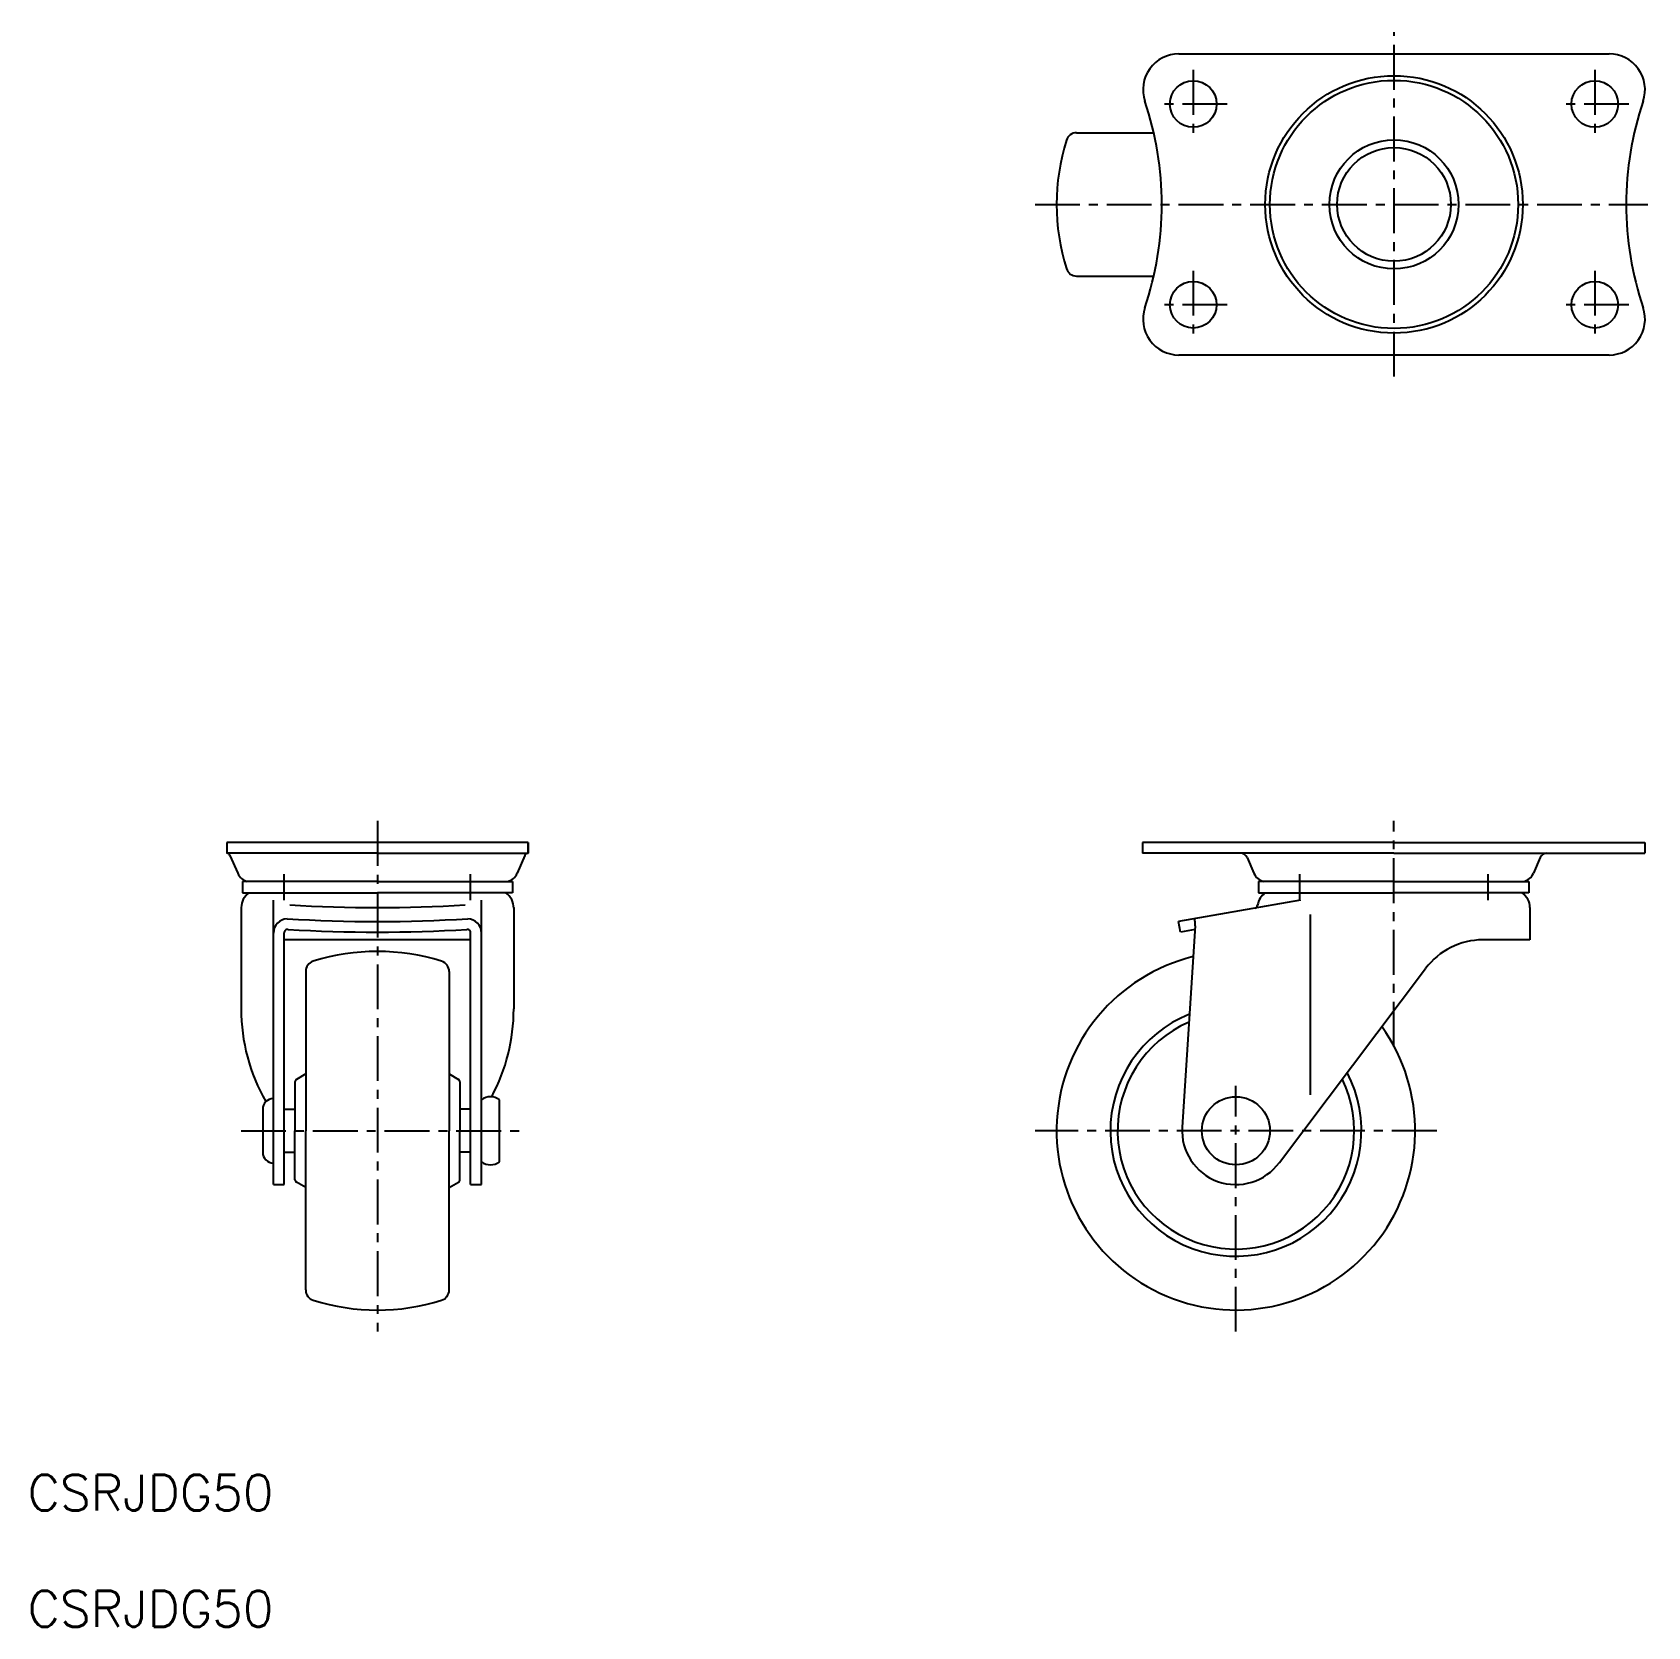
# Model space of a CAD drawing. Extents: x 7 to 232, y 24 to 246.
import ezdxf

# ---------------------------------------------------------------- set-up
doc = ezdxf.new("R2010")
doc.units = 0
doc.header["$LTSCALE"] = 5
doc.linetypes.add('CENTER', pattern=[2, 1.25, -0.25, 0.25, -0.25])
doc.layers.get('0').update_dxf_attribs({"linetype": 'CONTINUOUS'})
doc.layers.add('CENTER', color=1, linetype='CENTER')
doc.styles.get("Standard").update_dxf_attribs({"font": 'txt.shx'})

msp = doc.modelspace()

# ---------------------------------------------------------------- linework, layer by layer
at = {"color": 7, "linetype": 'CONTINUOUS'}
for p, q in [((166.794994, 243.14529), (226.794994, 243.14529)), ((152.543853, 232.14529), (163.298939, 232.14529)), ((152.543853, 212.14529), (163.298939, 212.14529)), ((226.794994, 201.14529), (166.794994, 201.14529)), ((34.047078, 133.16674), (34.047078, 131.66674)), ((76.047078, 133.16674), (34.047078, 133.16674)), ((76.047078, 131.66674), (76.047078, 133.16674)), ((76.047078, 133.16674), (76.047078, 131.66674)), ((161.746794, 133.16674), (161.746794, 131.66674)), ((196.746794, 133.16674), (161.746794, 133.16674)), ((196.746794, 133.16674), (231.746794, 133.16674)), ((231.746794, 133.16674), (231.746794, 131.66674)), ((55.047078, 131.66674), (34.047078, 131.66674)), ((34.48467, 131.351657), (35.569959, 128.866359)), ((55.047078, 131.66674), (76.047078, 131.66674)), ((75.609487, 131.351657), (74.524197, 128.866359)), ((196.746794, 131.66674), (161.746794, 131.66674)), ((176.308721, 131.066931), (177.269675, 128.866359)), ((196.746794, 131.66674), (231.746794, 131.66674)), ((217.184867, 131.066931), (216.223913, 128.866359)), ((36.213488, 127.73674), (36.213488, 126.13674)), ((55.047078, 127.73674), (36.213488, 127.73674)), ((36.213488, 126.13674), (55.047078, 126.13674)), ((55.047078, 127.73674), (73.880669, 127.73674)), ((73.880669, 126.13674), (55.047078, 126.13674)), ((73.880669, 127.73674), (73.880669, 126.13674)), ((196.746794, 127.73674), (177.913204, 127.73674)), ((177.913204, 127.73674), (177.913204, 126.13674)), ((177.913204, 126.13674), (196.746794, 126.13674)), ((196.746794, 127.73674), (215.580385, 127.73674)), ((215.580385, 126.13674), (196.746794, 126.13674)), ((215.580385, 127.73674), (215.580385, 126.13674)), ((36.047078, 124.08674), (36.047078, 109.96027)), ((40.547078, 85.46674), (40.547078, 125.140991)), ((69.547078, 85.46674), (69.547078, 125.140991)), ((74.047078, 124.08674), (74.047078, 109.96027)), ((183.746794, 125.140991), (166.746794, 122.143432)), ((215.746794, 124.08674), (215.746794, 119.58674)), ((167.007267, 120.66622), (166.746794, 122.143432)), ((185.084891, 123.10674), (185.084891, 97.961564)), ((215.746794, 123.792569), (215.746794, 123.292569)), ((42.047078, 85.46674), (42.047078, 120.54886)), ((68.047078, 119.58674), (42.047078, 119.58674)), ((68.047078, 85.46674), (68.047078, 120.54886)), ((169.052109, 121.026781), (167.007267, 120.66622)), ((169.085345, 121.53889), (167.26254, 93.452468)), ((215.746794, 119.58674), (209.181806, 119.58674)), ((45.047078, 115.169681), (45.047078, 92.96674)), ((65.047078, 115.169681), (65.047078, 92.96674)), ((180.814422, 88.558351), (201.195451, 115.604891)), ((43.547078, 99.792425), (43.547078, 92.96674)), ((45.047078, 100.88939), (43.747078, 100.138835)), ((65.047078, 100.88939), (66.347078, 100.138835)), ((66.547078, 99.792425), (66.547078, 92.96674)), ((72.047078, 88.655491), (72.047078, 97.27799)), ((39.047078, 95.96674), (39.047078, 89.96674)), ((42.047078, 95.96674), (43.547078, 95.96674)), ((68.047078, 95.96674), (66.547078, 95.96674)), ((43.547078, 86.141056), (43.547078, 92.96674)), ((45.047078, 70.763799), (45.047078, 92.96674)), ((65.047078, 70.763799), (65.047078, 92.96674)), ((66.547078, 86.141056), (66.547078, 92.96674)), ((42.047078, 89.96674), (43.547078, 89.96674)), ((68.047078, 89.96674), (66.547078, 89.96674)), ((45.047078, 85.044091), (43.747078, 85.794646)), ((65.047078, 85.044091), (66.347078, 85.794646)), ((40.547078, 85.46674), (42.047078, 85.46674)), ((68.047078, 85.46674), (69.547078, 85.46674))]:
    msp.add_line(p, q, dxfattribs=at)
for centre, radius in [((168.794994, 236.14529), 3.25), ((196.794994, 222.14529), 17.9518), ((196.794994, 222.14529), 17.3018), ((224.794994, 236.14529), 3.25), ((196.794994, 222.14529), 9), ((196.794994, 222.14529), 7.926397), ((168.794994, 208.14529), 3.25), ((224.794994, 208.14529), 3.25), ((174.746794, 92.96674), 4.75)]:
    msp.add_circle(centre, radius, dxfattribs=at)
for centre, radius, start, end in [((166.794994, 238.14529), 5, 90, 198.662925), ((226.794994, 238.14529), 5, 341.337075, 90), ((119.424117, 222.14529), 45, 341.337075, 18.662925), ((274.165871, 222.14529), 45, 161.337075, 198.662925), ((152.543853, 230.64529), 1.5, 90, 162.647739), ((179.746794, 222.14529), 30, 162.647739, 197.352261), ((152.543853, 213.64529), 1.5, 197.352261, 270), ((166.794994, 206.14529), 5, 161.337075, 270), ((226.794994, 206.14529), 5, 270, 18.662925), ((34.019826, 131.167484), 0.5, 21.613706, 86.875547), ((76.074331, 131.167484), 0.5, 93.124453, 158.386294), ((175.392289, 130.66674), 1, 23.590108, 90), ((218.101299, 130.66674), 1, 90, 156.409892), ((37.402823, 129.66674), 2, 203.590108, 254.796396), ((72.691334, 129.66674), 2, 285.203604, 336.409892), ((179.102539, 129.66674), 2, 203.590108, 254.796396), ((214.39105, 129.66674), 2, 285.203604, 336.409892), ((38.59207, 124.042026), 2.545385, 124.619187, 178.993438), ((71.502086, 124.042026), 2.545385, 358.993438, 55.380813), ((180.291786, 124.042026), 2.545385, 124.619187, 171.18231), ((213.201802, 124.042026), 2.545385, 1.006562, 55.380813), ((55.047078, 324.08309), 200.000072, 266.493312, 273.506688), ((177.282395, 124.508856), 0.5, 280, 351.18231), ((42.547078, 120.53889), 2, 92.94553, 180), ((55.047078, 324.508504), 202.365072, 266.429457, 273.570543), ((67.547078, 120.53889), 2, 0, 87.05447), ((163.818166, 121.53889), 5.267179, 0, 10.94432), ((42.547078, 120.54886), 0.5, 86.493312, 180), ((55.047078, 324.531293), 203.865072, 266.493312, 273.506688), ((67.547078, 120.54886), 0.5, 0, 93.506688), ((209.181806, 109.58674), 10, 90, 143), ((55.047078, 87.96674), 30, 72.647739, 107.352261), ((174.746794, 92.96674), 25, 103.744322, 35.545141), ((46.547078, 115.169681), 1.5, 107.352261, 180), ((63.547078, 115.169681), 1.5, 0, 72.647739), ((62.047078, 109.96027), 26, 180, 209.820665), ((48.047078, 109.96027), 26, 331.886137, 0), ((174.746794, 92.96674), 17.5, 111.663653, 27.627206), ((174.746794, 92.96674), 16.5, 113.322411, 25.968761), ((43.947078, 99.792425), 0.4, 120, 180), ((66.147078, 99.792425), 0.4, 0, 60), ((40.547078, 95.96674), 1.5, 90, 180), ((70.797078, 95.71674), 2, 51.317813, 128.682187), ((174.746794, 92.96674), 7.5, 176.286719, 324), ((40.547078, 89.96674), 1.5, 180, 270), ((70.797078, 90.21674), 2, 231.317813, 308.682187), ((43.947078, 86.141056), 0.4, 180, 240), ((66.147078, 86.141056), 0.4, 300, 0), ((46.547078, 70.763799), 1.5, 180, 252.647739), ((63.547078, 70.763799), 1.5, 287.352261, 0), ((55.047078, 97.96674), 30, 252.647739, 287.352261)]:
    msp.add_arc(centre, radius, start, end, dxfattribs=at)
at = {"layer": 'CENTER', "color": 1, "linetype": 'CENTER'}
for p, q in [((196.794994, 198.14529), (196.794994, 246.14529)), ((168.794994, 240.89529), (168.794994, 231.39529)), ((224.794994, 240.89529), (224.794994, 231.39529)), ((173.544994, 236.14529), (164.044994, 236.14529)), ((229.544994, 236.14529), (220.044994, 236.14529)), ((146.746794, 222.14529), (232.165871, 222.14529)), ((168.794994, 212.89529), (168.794994, 203.39529)), ((224.794994, 212.89529), (224.794994, 203.39529)), ((173.544994, 208.14529), (164.044994, 208.14529)), ((229.544994, 208.14529), (220.044994, 208.14529)), ((55.047078, 136.16674), (55.047078, 64.96674)), ((196.746794, 104.716403), (196.746794, 136.16674)), ((42.047078, 125.13674), (42.047078, 128.73674)), ((68.047078, 125.13674), (68.047078, 128.73674)), ((183.596794, 128.73674), (183.596794, 125.13674)), ((209.896794, 128.73674), (209.896794, 125.13674)), ((174.746794, 64.96674), (174.746794, 99.21674)), ((36.047078, 92.96674), (75.047078, 92.96674)), ((202.746794, 92.96674), (146.746794, 92.96674))]:
    msp.add_line(p, q, dxfattribs=at)

# ---------------------------------------------------------------- texts
for p in [(6.282283, 39.998952), (6.282283, 23.810937)]:
    msp.add_text('CSRJDG50', height=5).set_placement(p)

doc.saveas('drawing.dxf')
